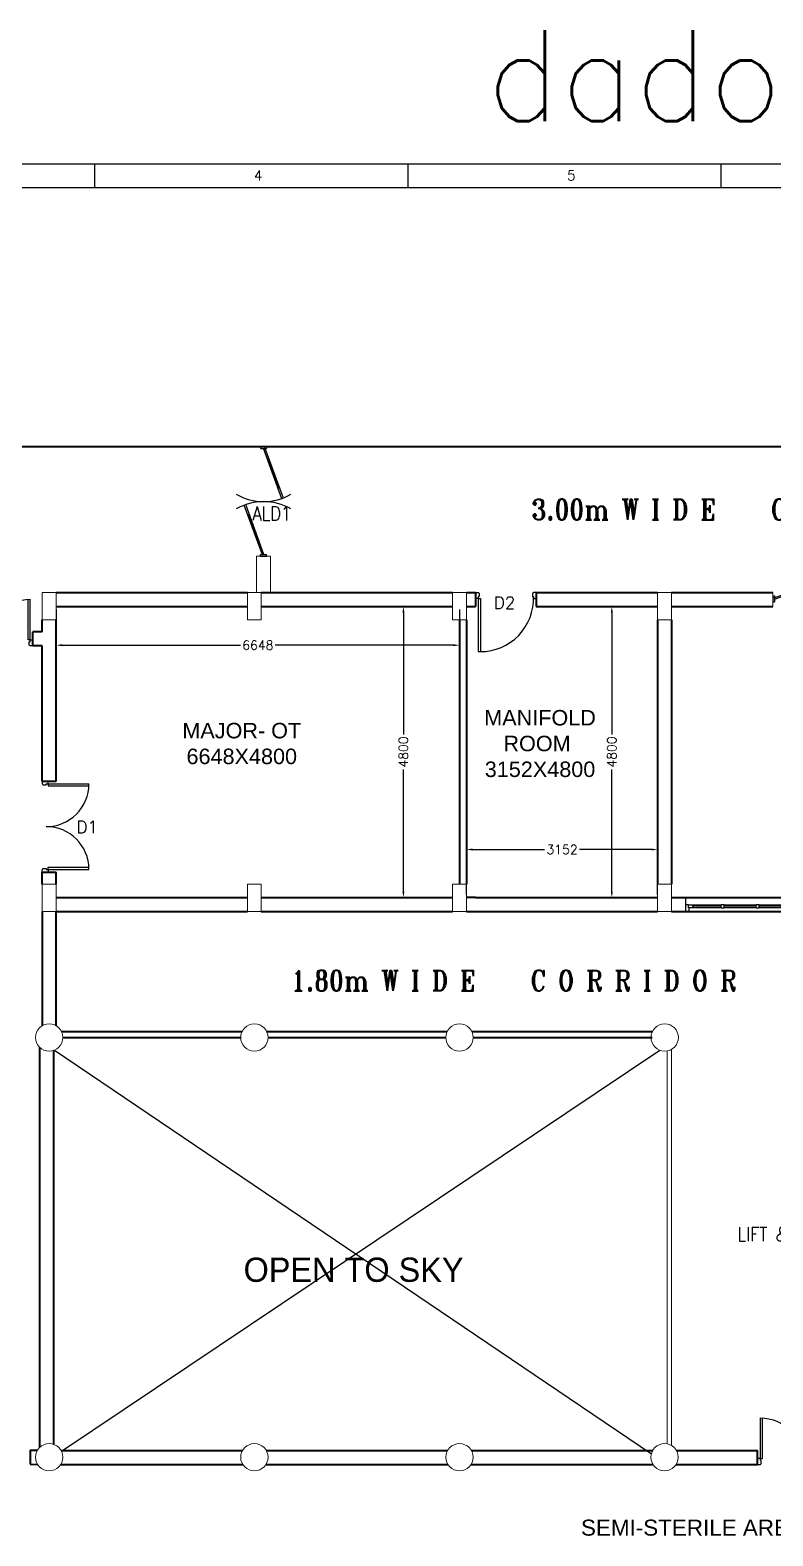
# Model space of a CAD drawing. Extents: x 2733443 to 3206532, y -1516114 to -1264405.
# Drawn here: x 2747860 to 2760105, y -1369306 to -1344476 of the extents above; entities that cross this region are included whole.
import ezdxf
from ezdxf.enums import TextEntityAlignment as Align

# ---------------------------------------------------------------- set-up
doc = ezdxf.new("R2010")
doc.units = 0
doc.header["$MEASUREMENT"] = 0
doc.linetypes.add('1', pattern=[0, 0, 0])
doc.layers.get('0').update_dxf_attribs({"color": 250, "linetype": '1'})
for name, color, linetype in [('ALD1', 7, 'Continuous'), ('Dimensions', 10, '1'), ('DOOR', 40, 'Continuous'), ('Plan', 44, 'Continuous'), ('Railing', 34, '1'), ('stairscas', 7, 'Continuous'), ('TEXT', 5, '1'), ('TITLE', 7, 'Continuous')]:
    doc.layers.add(name, color=color, linetype=linetype)
for name, color, linetype, lineweight in [('Column', 162, 'Continuous', 13), ('WALL', 7, '1', 35), ('windows', 4, 'Continuous', 0)]:
    doc.layers.add(name, color=color, linetype=linetype, lineweight=lineweight)
doc.styles.add('ARIAL', font='arial.ttf')
doc.styles.add('MSK', font='g13f12w.shx')
doc.styles.add('ROMANS', font='romans.shx')
doc.styles.add('RT', font='romant.shx')
doc.dimstyles.new('Measurements', dxfattribs={"dimscale": 0, "dimtxt": 150, "dimasz": 100, "dimexe": 100, "dimexo": 50, "dimgap": 25, "dimtad": 0, "dimdec": 0, "dimzin": 0, "dimdsep": 46, "dimtxsty": 'ROMANS', "dimcen": 10, "dimdle": 100, "dimclrd": 256, "dimclre": 256, "dimclrt": 5, "dimadec": 0, "dimazin": 0, "dimtfac": 1, "dimtdec": 0, "dimtofl": 0, "dimtmove": 1, "dimatfit": 3, "dimfxl": 1, "dimfrac": 2, "dimtolj": 1, "dimtzin": 0, "dimarcsym": 0})

# ---------------------------------------------------------------- blocks, each defined once
blk = doc.blocks.new('Z$W@#5624')
at = {"layer": 'DOOR'}
for p, q in [((19, 470), (840, 769)), ((28, 446), (849, 745)), ((0, 400), (0, 499)), ((0, 499), (25, 499)), ((25, 400), (25, 499)), ((183, 529), (192, 506)), ((188, 518), (680, 697)), ((676, 709), (685, 685)), ((1798, 499), (1773, 499)), ((1773, 400), (1773, 499)), ((1798, 400), (1798, 499)), ((0, 400), (25, 400)), ((19, 470), (28, 446)), ((1770, 453), (949, 154)), ((1779, 429), (957, 130)), ((1610, 381), (1117, 202)), ((1614, 369), (1606, 393)), ((1779, 429), (1770, 453)), ((1798, 400), (1773, 400)), ((1113, 214), (1122, 190))]:
    blk.add_line(p, q, dxfattribs=at)
at = {"layer": 'DOOR', "color": 145}
for centre, start_param, end_param in [((0, 449), 2.617994, 3.665191), ((1798, 449), -0.523599, 0.523599)]:
    blk.add_ellipse(centre, major_axis=(-899, 0), ratio=1, start_param=start_param, end_param=end_param, dxfattribs=at)
blk = doc.blocks.new('A$C1BA14061')
at = {"layer": 'TITLE', "color": 7}
for p, q in [((0, 0), (203982, 0)), ((50931, -1290), (50931, 0)), ((67937, -1290), (67937, 0)), ((84942, -1290), (84942, 0))]:
    blk.add_line(p, q, dxfattribs=at)
at = {"layer": 'TITLE'}
blk.add_line((1204, -1290), (202692, -1290), dxfattribs=at)
at = {"layer": 'TITLE', "color": 7, "style": 'ROMANS', "width": 1}
for s, p in [('4', (59796, -626)), ('5', (76802, -626))]:
    blk.add_text(s, height=535, dxfattribs=at).set_placement(p, align=Align.MIDDLE)
blk = doc.blocks.new('ddoor')
at = {"layer": 'DOOR', "lineweight": 25}
for p, q in [((50, 0), (-50, 0)), ((-50, 0), (-50, -45)), ((50, -45), (50, 0)), ((-50, -45), (-47, -45)), ((-35, -60), (-35, -57)), ((-35, -60), (15, -60)), ((15, -60), (15, -45)), ((15, -45), (50, -45)), ((50, -45), (720, -45)), ((50, -45), (50, -80)), ((50, -80), (720, -80)), ((-50, -1500), (-50, -1455)), ((-50, -1455), (-47, -1455)), ((-35, -1440), (-35, -1442)), ((-35, -1440), (15, -1440)), ((15, -1440), (15, -1455)), ((15, -1455), (50, -1455)), ((50, -1420), (720, -1420)), ((50, -1455), (50, -1420)), ((50, -1455), (720, -1455)), ((50, -1455), (50, -1500)), ((50, -1500), (-50, -1500)), ((50, -1500), (-50, -1500))]:
    blk.add_line(p, q, dxfattribs=at)
for centre, start, end in [((-35, -45), 180, 270), ((-35, -1455), 90, 180)]:
    blk.add_arc(centre, 12.5, start, end, dxfattribs=at)
at = {"layer": 'DOOR', "color": 146, "lineweight": 25, "true_color": 0x105689}
for centre, start, end in [((15, -45), 270, 0), ((15, -1455), 0, 90)]:
    blk.add_arc(centre, 705, start, end, dxfattribs=at)
blk = doc.blocks.new('6w')
at = {"layer": 'Plan'}
for p, q in [((-36, 9.2), (-36, 0)), ((36, 9.2), (36, 0))]:
    blk.add_line(p, q, dxfattribs=at)
at = {"layer": 'Plan', "color": 143}
for p, q in [((-36, 9.2), (36, 9.2)), ((-33.5, 2.5), (-12.5, 2.5)), ((-33.5, 0), (33.5, 0)), ((-31, 4), (-31.5, 4)), ((-31.5, 3.25), (-31.5, 4)), ((-31.5, 3.61), (-12.5, 3.61)), ((-31.5, 3.25), (-31, 3.25)), ((-31, 4.5), (-31, 4)), ((-31, 2.5), (-31, 3.25)), ((-10.5, 3.61), (10.5, 3.61)), ((-10.5, 2.5), (10.5, 2.5)), ((34, 4.5), (12.5, 4.5)), ((12.5, 3.61), (31.5, 3.61)), ((12.5, 2.5), (33.5, 2.5)), ((31, 4.5), (31, 4)), ((31, 4), (31.5, 4)), ((31.5, 3.25), (31, 3.25)), ((31, 2.5), (31, 3.25)), ((31.5, 4), (31.5, 3.25))]:
    blk.add_line(p, q, dxfattribs=at)
at = {"layer": 'Plan', "color": 40}
for p, q in [((-12.5, 2.5), (-12.5, 4.5)), ((-12.5, 4.5), (-10.5, 4.5)), ((-10.5, 2.5), (-12.5, 2.5)), ((-10.5, 2.5), (-10.5, 4.5)), ((10.5, 4.5), (12.5, 4.5)), ((10.5, 2.5), (10.5, 4.5)), ((12.5, 2.5), (10.5, 2.5)), ((12.5, 2.5), (12.5, 4.5))]:
    blk.add_line(p, q, dxfattribs=at)
for points in [[(-34, 4.5), (-36, 4.5), (-36, 0), (-33.5, 0), (-33.5, 2.5), (-34, 2.5), (-34, 4.5)], [(34, 4.5), (36, 4.5), (36, 0), (33.5, 0), (33.5, 2.5), (34, 2.5), (34, 4.5)]]:
    blk.add_lwpolyline(points, close=True, dxfattribs=at)
at = {"layer": 'Plan', "color": 143}
for points in [[(-12.5, 4.5), (-34, 4.5)], [(10.5, 4.5), (-10.5, 4.5)]]:
    blk.add_lwpolyline(points, dxfattribs=at)
blk = doc.blocks.new('A$C19B8274B')
at = {"layer": 'DOOR'}
for p, q in [((-45, 925), (-80, 925)), ((-80, 50), (-80, 925)), ((-45, 50), (-45, 925)), ((-45, 50), (-80, 50)), ((-955, -50), (-955, -47.5)), ((-940, -35), (-942.5, -35)), ((-60, -35), (-57.5, -35)), ((-45, -50), (-45, -47.5))]:
    blk.add_line(p, q, dxfattribs=at)
for points in [[(-940, 15), (-955, 15), (-955, 50), (-1000, 50), (-1000, -50), (-955, -50)], [(-940, -35), (-940, 15)], [(-60, 15), (-45, 15), (-45, 50), (0, 50), (0, -50), (-45, -50)], [(-60, -35), (-60, 15)]]:
    blk.add_lwpolyline(points, dxfattribs=at)
at = {"layer": 'DOOR', "color": 145}
blk.add_arc((-80, 50), 875, 90, 182.29244, dxfattribs=at)
at = {"layer": 'DOOR'}
for centre, start, end in [((-955, -35), 270, 0), ((-45, -35), 180, 270)]:
    blk.add_arc(centre, 12.5, start, end, dxfattribs=at)
blk = doc.blocks.new('*D217')
at = {"layer": 'Defpoints', "color": 0, "transparency": 16777216}
for p in [(2748290, -1353980), (2754939, -1353980), (2754939, -1354618)]:
    blk.add_point(p, dxfattribs=at)
at = {"layer": 'Dimensions', "color": 0, "lineweight": -2, "transparency": 16777216}
for p, q in [((2748290, -1354030), (2748290, -1354718)), ((2754939, -1354030), (2754939, -1354718)), ((2748390, -1354618), (2751329, -1354618)), ((2754839, -1354618), (2751900, -1354618))]:
    blk.add_line(p, q, dxfattribs=at)
at = {"layer": 'Dimensions', "color": 0, "transparency": 16777216}
for points in [[(2748390, -1354602), (2748390, -1354635), (2748290, -1354618)], [(2754839, -1354635), (2754839, -1354602), (2754939, -1354618)]]:
    blk.add_solid(points, dxfattribs=at)
at = {"layer": 'Dimensions', "color": 0, "transparency": 16777216, "insert": (2751615, -1354618), "char_height": 150, "attachment_point": 5, "style": 'ROMANS'}
blk.add_mtext('\\A1;6648', dxfattribs=at)
blk = doc.blocks.new('*D218')
at = {"layer": 'Defpoints', "color": 0, "transparency": 16777216}
for p in [(2754015, -1353980), (2754824, -1353980), (2754824, -1358780)]:
    blk.add_point(p, dxfattribs=at)
at = {"layer": 'Dimensions', "color": 0, "lineweight": -2, "transparency": 16777216}
for p, q in [((2754774, -1353980), (2753915, -1353980)), ((2754015, -1354080), (2754015, -1356090)), ((2754015, -1358680), (2754015, -1356669)), ((2754774, -1358780), (2753915, -1358780))]:
    blk.add_line(p, q, dxfattribs=at)
at = {"layer": 'Dimensions', "color": 0, "transparency": 16777216}
for points in [[(2754031, -1354080), (2753998, -1354080), (2754015, -1353980)], [(2753998, -1358680), (2754031, -1358680), (2754015, -1358780)]]:
    blk.add_solid(points, dxfattribs=at)
at = {"layer": 'Dimensions', "color": 0, "transparency": 16777216, "insert": (2754015, -1356380), "char_height": 150, "attachment_point": 5, "rotation": 90, "style": 'ROMANS'}
blk.add_mtext('\\A1;4800', dxfattribs=at)
blk = doc.blocks.new('*D219')
at = {"layer": 'Defpoints', "color": 0, "transparency": 16777216}
for p in [(2758205, -1357988), (2755054, -1358780), (2758205, -1358780)]:
    blk.add_point(p, dxfattribs=at)
at = {"layer": 'Dimensions', "color": 0, "lineweight": -2, "transparency": 16777216}
for p, q in [((2755054, -1358730), (2755054, -1357888)), ((2758205, -1358730), (2758205, -1357888)), ((2755154, -1357988), (2756340, -1357988)), ((2758105, -1357988), (2756919, -1357988))]:
    blk.add_line(p, q, dxfattribs=at)
at = {"layer": 'Dimensions', "color": 0, "transparency": 16777216}
for points in [[(2755154, -1357971), (2755154, -1358004), (2755054, -1357988)], [(2758105, -1358004), (2758105, -1357971), (2758205, -1357988)]]:
    blk.add_solid(points, dxfattribs=at)
at = {"layer": 'Dimensions', "color": 0, "transparency": 16777216, "insert": (2756630, -1357988), "char_height": 150, "attachment_point": 5, "style": 'ROMANS'}
blk.add_mtext('\\A1;3152', dxfattribs=at)
blk = doc.blocks.new('*D220')
at = {"layer": 'Defpoints', "color": 0, "transparency": 16777216}
for p in [(2758205, -1353980), (2757450, -1358780), (2758205, -1358780)]:
    blk.add_point(p, dxfattribs=at)
at = {"layer": 'Dimensions', "color": 0, "lineweight": -2, "transparency": 16777216}
for p, q in [((2758155, -1353980), (2757350, -1353980)), ((2757450, -1354080), (2757450, -1356090)), ((2757450, -1358680), (2757450, -1356669)), ((2758155, -1358780), (2757350, -1358780))]:
    blk.add_line(p, q, dxfattribs=at)
at = {"layer": 'Dimensions', "color": 0, "transparency": 16777216}
for points in [[(2757467, -1354080), (2757434, -1354080), (2757450, -1353980)], [(2757434, -1358680), (2757467, -1358680), (2757450, -1358780)]]:
    blk.add_solid(points, dxfattribs=at)
at = {"layer": 'Dimensions', "color": 0, "transparency": 16777216, "insert": (2757450, -1356380), "char_height": 150, "attachment_point": 5, "rotation": 90, "style": 'ROMANS'}
blk.add_mtext('\\A1;4800', dxfattribs=at)

msp = doc.modelspace()

# ---------------------------------------------------------------- linework, layer by layer
at = {"layer": 'Column'}
for points in [[(2748060.3848, -1354199.7761), (2748290.3848, -1354199.7761), (2748290.3848, -1353749.7761), (2748060.3848, -1353749.7761)], [(2751442.0515, -1354199.7761), (2751672.0515, -1354199.7761), (2751672.0515, -1353749.7761), (2751442.0515, -1353749.7761)], [(2754823.7181, -1354199.7761), (2755053.7181, -1354199.7761), (2755053.7181, -1353749.7761), (2754823.7181, -1353749.7761)], [(2758435.3848, -1354199.7761), (2758205.3848, -1354199.7761), (2758205.3848, -1353749.7761), (2758435.3848, -1353749.7761)], [(2748060.3848, -1359009.7761), (2748290.3848, -1359009.7761), (2748290.3848, -1358559.7761), (2748060.3848, -1358559.7761)], [(2751442.0515, -1359009.7761), (2751672.0515, -1359009.7761), (2751672.0515, -1358559.7761), (2751442.0515, -1358559.7761)], [(2754823.7181, -1359009.7761), (2755053.7181, -1359009.7761), (2755053.7181, -1358559.7761), (2754823.7181, -1358559.7761)], [(2758205.3848, -1359009.7761), (2758435.3848, -1359009.7761), (2758435.3848, -1358559.7761), (2758205.3848, -1358559.7761)]]:
    msp.add_lwpolyline(points, close=True, dxfattribs=at)
at = {"layer": 'Column', "color": 3}
for centre in [(2748175.3848, -1361087.2761), (2751557.0515, -1361087.2761), (2754938.7181, -1361087.2761), (2758321.8857, -1361087.2761), (2748175.3848, -1368009.7761), (2751557.0515, -1368009.7761), (2754938.7181, -1368009.7761), (2758320.3848, -1368009.7761)]:
    msp.add_circle(centre, 225, dxfattribs=at)
at = {"layer": 'Railing', "color": 251, "lineweight": 5}
for p, q in [((2758360.3848, -1361308.9579), (2758360.3848, -1367788.3602)), ((2758435.3848, -1361281.5516), (2758435.3848, -1367816.3853))]:
    msp.add_line(p, q, dxfattribs=at)
at = {"layer": 'stairscas', "color": 251, "ltscale": 500}
for p, q in [((2748263.9951, -1361294.093), (2758102.1581, -1367954.9847)), ((2748376.9412, -1367909.7761), (2758242.4004, -1361297.7686))]:
    msp.add_line(p, q, dxfattribs=at)
at = {"layer": 'WALL', "color": 251}
msp.add_line((2782510.3007, -1351349.7761), (2736352.8848, -1351349.7761), dxfattribs=at)
at = {"layer": 'WALL', "color": 251, "lineweight": 5}
for p, q in [((2751595.1325, -1353149.7761), (2751825.1325, -1353149.7761)), ((2751595.1325, -1353749.7761), (2751595.1325, -1353149.7761)), ((2751825.1325, -1353749.7761), (2751825.1325, -1353149.7761)), ((2754823.7181, -1353749.7761), (2754224.4253, -1353749.7761)), ((2754823.7181, -1353979.7761), (2754224.4253, -1353979.7761)), ((2760105.3646, -1353749.7761), (2760105.3646, -1353979.7761))]:
    msp.add_line(p, q, dxfattribs=at)
at = {"layer": 'WALL'}
for p, q in [((2748290.3848, -1353749.7761), (2751442.0515, -1353749.7761)), ((2748290.3848, -1353979.7761), (2751442.0515, -1353979.7761)), ((2751672.0515, -1353749.7761), (2754823.7181, -1353749.7761)), ((2751672.0515, -1353979.7761), (2754823.7181, -1353979.7761)), ((2755053.7181, -1353749.7761), (2755203.7181, -1353749.7761)), ((2755053.7181, -1353979.7761), (2755203.7181, -1353979.7761)), ((2755203.7181, -1353749.7761), (2755203.7181, -1353979.7761)), ((2756203.7181, -1353749.7761), (2758205.3848, -1353749.7761)), ((2756203.7181, -1353749.7761), (2756203.7181, -1353979.7761)), ((2756203.7181, -1353979.7761), (2758205.3848, -1353979.7761)), ((2758435.3848, -1353749.7761), (2760105.3646, -1353749.7761)), ((2758435.3848, -1353979.7761), (2760105.3646, -1353979.7761)), ((2748060.3848, -1354399.7761), (2748060.3848, -1354199.7761)), ((2748290.3848, -1356859.7761), (2748290.3848, -1354199.7761)), ((2754938.7181, -1354199.7761), (2754938.7181, -1358559.7761)), ((2755053.7181, -1354199.7761), (2755053.7181, -1358559.7761)), ((2758205.3848, -1354199.7761), (2758205.3848, -1358559.7761)), ((2758435.3848, -1354199.7761), (2758435.3848, -1358559.7761)), ((2748060.3848, -1354399.7761), (2747905.7729, -1354399.7761)), ((2747905.7729, -1354629.7761), (2747905.7729, -1354399.7761)), ((2748060.3848, -1354629.7761), (2747905.7729, -1354629.7761)), ((2748060.3848, -1356859.7761), (2748060.3848, -1354629.7761)), ((2748060.3848, -1356859.7761), (2748290.3848, -1356859.7761)), ((2748060.3848, -1358559.7761), (2748060.3848, -1358359.7761)), ((2748060.3848, -1358359.7761), (2748290.3848, -1358359.7761)), ((2748290.3848, -1358559.7761), (2748290.3848, -1358359.7761)), ((2748290.3848, -1358779.7761), (2751442.0515, -1358779.7761)), ((2751672.0515, -1358779.7761), (2754823.7181, -1358779.7761)), ((2755203.7181, -1358779.7761), (2755053.7181, -1358779.7761)), ((2755203.7181, -1358779.7761), (2758205.3848, -1358779.7761)), ((2758435.3848, -1358779.7761), (2758585.3848, -1358779.7761)), ((2758585.3848, -1358779.7761), (2760820.3848, -1358779.7761)), ((2748060.3848, -1359009.7761), (2748060.3848, -1360893.8853)), ((2748290.3848, -1359009.7761), (2751442.0515, -1359009.7761)), ((2748290.3848, -1360893.8853), (2748290.3848, -1359009.7761)), ((2751672.0515, -1359009.7761), (2754823.7181, -1359009.7761)), ((2755053.7181, -1359009.7761), (2755203.7181, -1359009.7761)), ((2755203.7181, -1359009.7761), (2758205.3848, -1359009.7761)), ((2758435.3848, -1359009.7761), (2758585.3848, -1359009.7761)), ((2758585.3848, -1359009.7761), (2762835.3848, -1359009.7761)), ((2751351.9448, -1360994.7761), (2748380.4915, -1360994.7761)), ((2751332.1765, -1361094.7761), (2748400.2598, -1361094.7761)), ((2754733.6114, -1360994.7761), (2751762.1581, -1360994.7761)), ((2754713.8432, -1361094.7761), (2751781.9264, -1361094.7761)), ((2758116.779, -1360994.7761), (2755143.8248, -1360994.7761)), ((2758116.779, -1361094.7761), (2755163.5931, -1361094.7761)), ((2748020.3848, -1367846.6811), (2748020.3848, -1361250.3712)), ((2748250.3848, -1367797.6441), (2748250.3848, -1361299.4082)), ((2747860.3848, -1367894.7761), (2747981.994, -1367894.7761)), ((2747860.3848, -1367894.7761), (2747860.3848, -1368124.7761)), ((2747860.3848, -1368124.7761), (2747982.7189, -1368125.9866)), ((2748365.7135, -1368129.7761), (2751366.7228, -1368129.7761)), ((2748371.6627, -1367899.7761), (2751360.7736, -1367899.7761)), ((2751747.3801, -1368129.7761), (2754748.3895, -1368129.7761)), ((2751753.3293, -1367899.7761), (2754742.4403, -1367899.7761)), ((2755129.0468, -1368129.7761), (2758130.0561, -1368129.7761)), ((2755134.996, -1367899.7761), (2758124.1069, -1367899.7761)), ((2758510.7135, -1368129.7761), (2759853.7551, -1368129.7761)), ((2758516.6627, -1367899.7761), (2759853.7551, -1367899.7761)), ((2759853.7551, -1368129.7761), (2759853.7551, -1367899.7761))]:
    msp.add_line(p, q, dxfattribs=at)

# ---------------------------------------------------------------- block references
at = {"layer": 'DOOR', "color": 251, "linetype": 'Continuous', "lineweight": 5, "xscale": 1.001247151754797, "yscale": 1.001247151754797, "zscale": 1.001247151754797}
for p, rotation in [((2751260.1325, -1351349.7761), 270), ((2761905.3646, -1353406.2634), 180)]:
    msp.add_blockref('Z$W@#5624', p, dxfattribs=dict(at, rotation=rotation))
at = {"layer": 'DOOR', "linetype": 'Continuous', "rotation": 180}
msp.add_blockref('A$C19B8274B', (2755203.7181, -1353799.7761), dxfattribs=at)
at = {"layer": 'TITLE', "xscale": 0.3035552556082519, "yscale": 0.3035553943041123, "zscale": 0.3035553665695551}
msp.add_blockref('A$C1BA14061', (2733468.7939, -1346681.9547), dxfattribs=at)
at = {"layer": 'WALL', "xscale": -1, "rotation": 270}
for p in [(2747905.7729, -1354579.7761), (2761353.7551, -1368079.7761)]:
    msp.add_blockref('ddoor', p, dxfattribs=at)
at = {"layer": 'WALL'}
msp.add_blockref('ddoor', (2748110.3848, -1356859.7761), dxfattribs=at)
at = {"layer": 'windows', "color": 251, "lineweight": 5, "xscale": -25, "yscale": 25, "zscale": 24.99999999999242}
msp.add_blockref('6w', (2759565.3848, -1359009.7761), dxfattribs=at)

# ---------------------------------------------------------------- texts
at = {"style": 'ROMANS'}
for s, p in [('D2', (2755505.5818, -1354018.9676)), ('D1', (2748625.2432, -1357715.9756))]:
    msp.add_text(s, height=200, dxfattribs=at).set_placement(p)
at = {"layer": 'ALD1', "color": 251, "lineweight": 5, "style": 'ROMANS', "width": 0.85}
msp.add_text('ALD1', height=230, dxfattribs=at).set_placement((2751843.8158, -1352563.5672), align=Align.CENTER)
at = {"layer": 'stairscas', "color": 251, "ltscale": 500, "style": 'RT', "width": 0.85}
msp.add_text('LIFT & STAIRCASE', height=230, dxfattribs=at).set_placement((2760684.6253, -1364445.8155), align=Align.CENTER)
at = {"layer": 'stairscas', "color": 251, "ltscale": 500, "insert": (2753192.4711, -1365122.4977), "char_height": 400, "width": 8187.231718, "attachment_point": 8, "style": 'MSK'}
msp.add_mtext('OPEN TO SKY', dxfattribs=at)
at = {"layer": 'TEXT', "linetype": 'Continuous', "lineweight": 5, "style": 'RT', "width": 0.85}
msp.add_text('3.00m W I D E   C O R R I D O R', height=336.6, dxfattribs=at).set_placement((2759795.0635, -1352549.2088), align=Align.CENTER)
msp.add_text('3.00m W I D E   C O R R I D O R', height=336.6, dxfattribs=at).set_placement((2759795.0635, -1352549.2088), align=Align.CENTER)
at = {"layer": 'TEXT', "linetype": 'Continuous', "style": 'RT', "width": 0.85}
msp.add_text('1.80m W I D E   C O R R I D O R', height=336.6, dxfattribs=at).set_placement((2755832.9882, -1360316.6), align=Align.CENTER)
at = {"layer": 'TEXT', "char_height": 255, "width": 2454.157572, "attachment_point": 5, "style": 'ARIAL'}
for s, insert in [('MANIFOLD ROOM  3152X4800', (2756266.8727, -1356241.0999)), ('MAJOR- OT\\P6648X4800', (2751349.5295, -1356241.0999))]:
    msp.add_mtext(s, dxfattribs=dict(at, insert=insert))
at = {"layer": 'WALL', "insert": (2755379.3569, -1344475.7141), "char_height": 1500, "attachment_point": 1, "style": 'ROMANS'}
msp.add_mtext_dynamic_manual_height_columns('dado', width=44096.468564, gutter_width=1000, heights=[0], dxfattribs=at)
at = {"layer": 'WALL', "color": 7, "linetype": 'Continuous', "insert": (2758728.1102, -1369171.655), "char_height": 264.49632, "width": 5098.697886, "attachment_point": 5, "style": 'ARIAL'}
msp.add_mtext('\\pxt17; SEMI-STERILE AREA', dxfattribs=at)

# ---------------------------------------------------------------- dimensions: what is measured, and where the dimension line sits
at = {"layer": 'Dimensions', "color": 0}
for base, p1, p2, picture, middle in [((2754938.7181, -1354618.3524), (2748290.3848, -1353979.7761), (2754938.7181, -1353979.7761), '*D217', (2751614.5515, -1354618.3524)), ((2758205.3848, -1357987.5496), (2755053.7181, -1358779.7761), (2758205.3848, -1358779.7761), '*D219', (2756629.5515, -1357987.5496))]:
    dim = msp.add_linear_dim(base=base, p1=p1, p2=p2, dimstyle='Measurements', override={"dimscale": 1, "dimclrd": 0, "dimclre": 0, "dimclrt": 0}, dxfattribs=at)
    dim.commit()
    dim.dimension.update_dxf_attribs({"geometry": picture, "text_midpoint": middle})
for base, p1, p2, picture, middle in [((2754014.5701, -1353979.7761), (2754823.7181, -1358779.7761), (2754823.7181, -1353979.7761), '*D218', (2754014.5701, -1356379.7761)), ((2757450.4181, -1358779.7761), (2758205.3848, -1353979.7761), (2758205.3848, -1358779.7761), '*D220', (2757450.4181, -1356379.7761))]:
    dim = msp.add_linear_dim(base=base, p1=p1, p2=p2, angle=90, dimstyle='Measurements', override={"dimscale": 1, "dimclrd": 0, "dimclre": 0, "dimclrt": 0}, dxfattribs=at)
    dim.commit()
    dim.dimension.update_dxf_attribs({"geometry": picture, "text_midpoint": middle})

doc.saveas('drawing.dxf')
